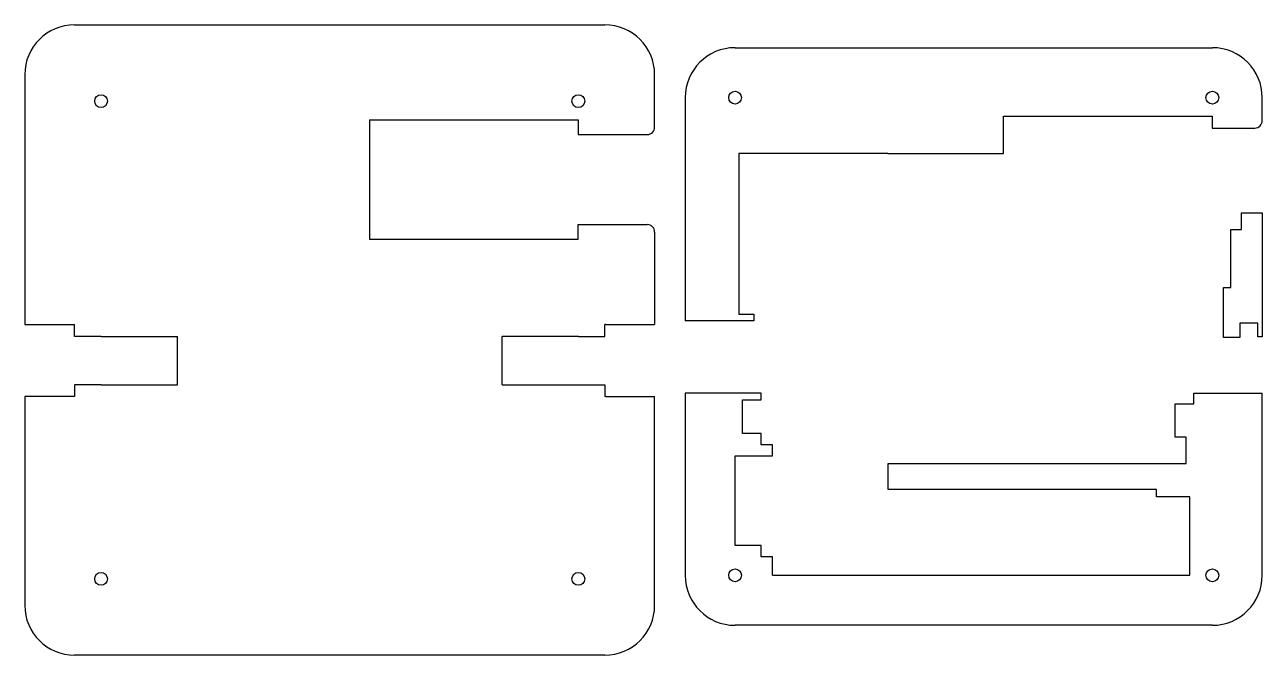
# Model space of a CAD drawing. Header units: millimetres. Extents: x -8 to 203, y -10 to 97.
import ezdxf

# ---------------------------------------------------------------- set-up
doc = ezdxf.new("R2010")
doc.units = ezdxf.units.MM
doc.header["$MEASUREMENT"] = 0

msp = doc.modelspace()

# ---------------------------------------------------------------- linework, layer by layer
for p, q in [((0.5, 96.8), (90.8, 96.8)), ((113, 92.9), (194.3, 92.9)), ((-8, 88.3), (-8, 45.77)), ((99.3, 79.39), (99.3, 88.3)), ((104.5, 84.4), (104.5, 46.39)), ((202.8, 80.49), (202.8, 84.4)), ((50.72, 80.62), (83.74, 80.62)), ((50.72, 80.62), (50.72, 60.3)), ((83.74, 80.62), (86.28, 80.62)), ((86.28, 80.62), (86.28, 78.12)), ((158.72, 74.87), (158.72, 81.22)), ((158.72, 81.22), (194.28, 81.22)), ((194.28, 81.22), (194.28, 79.22)), ((86.28, 78.12), (98.03, 78.12)), ((194.28, 79.22), (201.53, 79.22)), ((130.15, 74.87), (113.64, 74.87)), ((113.64, 74.87), (113.64, 61.54)), ((139.04, 74.87), (130.15, 74.87)), ((139.04, 74.87), (158.72, 74.87)), ((199.25, 61.98), (199.25, 64.77)), ((199.25, 64.77), (202.8, 64.77)), ((202.8, 64.77), (202.8, 43.7)), ((86.28, 60.3), (86.28, 62.8)), ((86.28, 62.8), (98.03, 62.8)), ((99.3, 61.53), (99.3, 45.77)), ((113.64, 61.54), (113.64, 47.57)), ((197.47, 52.08), (197.47, 61.98)), ((197.47, 61.98), (199.25, 61.98)), ((50.72, 60.3), (83.74, 60.3)), ((83.74, 60.3), (86.28, 60.3)), ((196.2, 43.58), (196.2, 52.08)), ((196.2, 52.08), (197.47, 52.08)), ((116.18, 46.39), (104.5, 46.39)), ((113.64, 47.57), (116.18, 47.57)), ((116.18, 47.57), (116.18, 46.39)), ((-8, 45.77), (0.5, 45.77)), ((0.5, 43.77), (0.5, 45.77)), ((90.8, 43.77), (90.8, 45.77)), ((90.99, 45.77), (90.8, 45.77)), ((90.99, 45.77), (99.3, 45.77)), ((202.04, 45.99), (198.99, 45.99)), ((198.99, 45.99), (198.99, 43.58)), ((202.04, 43.7), (202.04, 45.99)), ((5, 43.77), (0.5, 43.77)), ((5, 43.77), (18, 43.77)), ((18, 35.52), (18, 43.77)), ((73.3, 35.52), (73.3, 43.77)), ((86.3, 43.77), (73.3, 43.77)), ((86.3, 43.77), (90.8, 43.77)), ((198.99, 43.58), (196.2, 43.58)), ((202.8, 43.7), (202.04, 43.7)), ((0.5, 35.52), (0.5, 33.52)), ((5, 35.52), (0.5, 35.52)), ((5, 35.52), (18, 35.52)), ((73.3, 35.52), (86.3, 35.52)), ((86.3, 35.52), (90.8, 35.52)), ((90.8, 35.52), (90.8, 33.52)), ((104.5, 34.12), (104.5, 3.1)), ((117.45, 34.12), (104.5, 34.12)), ((117.45, 32.94), (117.45, 34.12)), ((191.13, 32.31), (191.13, 34.12)), ((191.13, 34.12), (202.8, 34.12)), ((202.8, 3.1), (202.8, 34.12)), ((-8, 33.52), (-8, -2)), ((0.5, 33.52), (-8, 33.52)), ((90.99, 33.52), (90.8, 33.52)), ((90.99, 33.52), (99.3, 33.52)), ((99.3, -2), (99.3, 33.52)), ((114.27, 27.23), (114.27, 32.94)), ((114.27, 32.94), (117.45, 32.94)), ((187.95, 26.59), (187.95, 32.31)), ((187.95, 32.31), (191.13, 32.31)), ((117.45, 27.23), (114.27, 27.23)), ((117.45, 25.32), (117.45, 27.23)), ((119.35, 25.32), (117.45, 25.32)), ((119.35, 23.42), (119.35, 25.32)), ((189.86, 26.59), (187.95, 26.59)), ((189.86, 22.15), (189.86, 26.59)), ((113, 8.18), (113, 23.42)), ((113, 23.42), (119.35, 23.42)), ((139.06, 17.7), (139.06, 22.15)), ((139.06, 22.15), (189.86, 22.15)), ((184.78, 17.7), (139.06, 17.7)), ((184.78, 16.43), (184.78, 17.7)), ((190.49, 16.43), (184.78, 16.43)), ((190.49, 3.1), (190.49, 16.43)), ((117.45, 8.18), (113, 8.18)), ((117.45, 6.27), (117.45, 8.18)), ((119.35, 6.27), (117.45, 6.27)), ((119.35, 3.1), (119.35, 6.27)), ((119.35, 3.1), (190.49, 3.1)), ((194.3, -5.4), (113, -5.4)), ((90.8, -10.5), (0.5, -10.5))]:
    msp.add_line(p, q)
for centre in [(5, 83.8), (86.3, 83.8), (113, 84.4), (194.3, 84.4), (5, 2.5), (86.3, 2.5), (113, 3.1), (194.3, 3.1)]:
    msp.add_circle(centre, 1.09)
for centre, radius, start, end in [((0.5, 88.3), 8.5, 90, 180), ((90.8, 88.3), 8.5, 0, 90), ((113, 84.4), 8.5, 90, 180), ((194.3, 84.4), 8.5, 0, 90), ((201.53, 80.49), 1.27, 270, 0), ((98.03, 79.39), 1.27, 270, 0), ((98.03, 61.53), 1.27, 0, 90), ((113, 3.1), 8.5, 180, 270), ((194.3, 3.1), 8.5, 270, 0), ((0.5, -2), 8.5, 180, 270), ((90.8, -2), 8.5, 270, 0)]:
    msp.add_arc(centre, radius, start, end)

doc.saveas('drawing.dxf')
